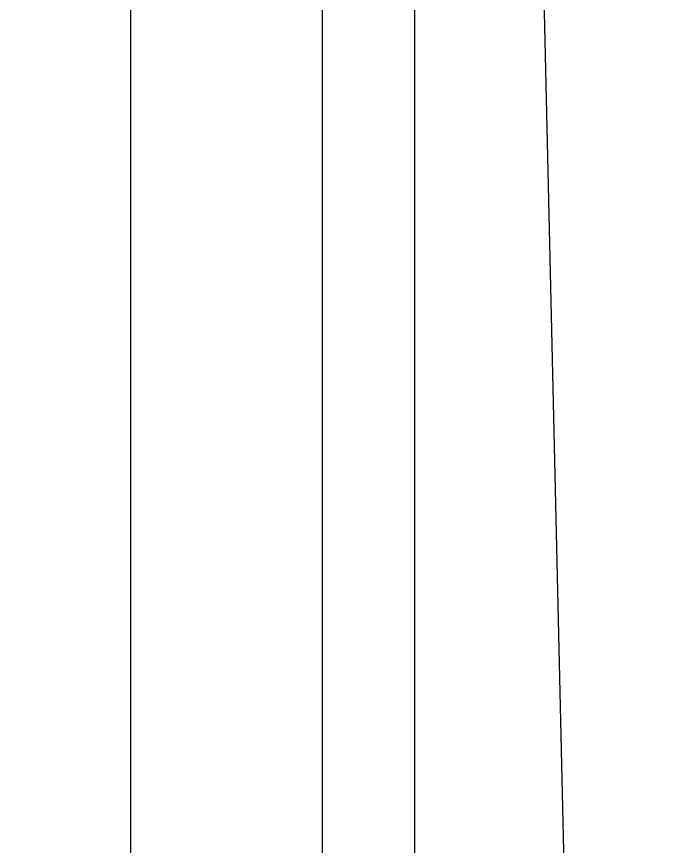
# Model space of a CAD drawing. Header units: millimetres. Extents: x 8 to 871, y 8 to 585.
# Drawn here: x 667.71 to 693.37, y 260.01 to 293.22 of the extents above; entities that cross this region are included whole.
import ezdxf

# ---------------------------------------------------------------- set-up
doc = ezdxf.new("R2010")
doc.units = ezdxf.units.MM
doc.layers.add('OUTLINE', color=7, linetype='Continuous', lineweight=25)
doc.layers.add('TEXT', color=2, linetype='Continuous')
doc.dimstyles.new('SLDDIMSTYLE19', dxfattribs={"dimtxt": 0.18, "dimasz": 1, "dimexe": 0, "dimexo": 0.0625, "dimgap": 0, "dimtad": 0, "dimtih": 1, "dimtoh": 1, "dimdec": 0, "dimrnd": 1e-09, "dimzin": 0, "dimdsep": 46, "dimtxsty": 'Standard', "dimblk1": 'DOT', "dimblk2": 'DOT', "dimsah": 1, "dimcen": 0.09, "dimadec": 0, "dimazin": 0, "dimtfac": 1, "dimtdec": 0, "dimtofl": 0, "dimtmove": 0, "dimatfit": 3, "dimldrblk": 'DOT', "dimfxl": 0, "dimfrac": 2, "dimtolj": 1, "dimtzin": 0, "dimarcsym": 0})

# ---------------------------------------------------------------- blocks, each defined once
blk = doc.blocks.new('_Dot')
at = {"color": 0, "linetype": 'ByBlock', "lineweight": -2}
blk.add_line((-0.5, 0), (-1, 0), dxfattribs=at)
at = {"color": 0, "linetype": 'ByBlock', "const_width": 0.5}
blk.add_lwpolyline([(-0.25, 0, 1), (0.25, 0, 1)], format="xyb", close=True, dxfattribs=at)

msp = doc.modelspace()

# ---------------------------------------------------------------- linework, layer by layer
at = {"layer": 'OUTLINE'}
for p, q in [((672.2799, 156.8852), (672.2799, 429.83342)), ((679.96005, 156.8852), (679.96005, 429.83342)), ((683.65928, 156.8852), (683.65928, 429.83342)), ((690.64924, 215.34011), (688.25946, 318.43947))]:
    msp.add_line(p, q, dxfattribs=at)

# ---------------------------------------------------------------- leaders
at = {"layer": 'TEXT'}
for points in [[(734.45839, 289.62909), (667.70716, 321.16175)], [(734.17115, 282.40017), (667.70716, 321.16175)], [(734.20042, 275.71691), (667.70716, 321.16175)], [(757.65695, 265.27745), (667.70716, 321.16175)], [(759.84703, 278.33673), (667.70716, 321.16175)], [(709.8, 284.09579), (667.70716, 321.16175)]]:
    msp.add_leader(points, dimstyle='SLDDIMSTYLE19', dxfattribs=at)

doc.saveas('drawing.dxf')
